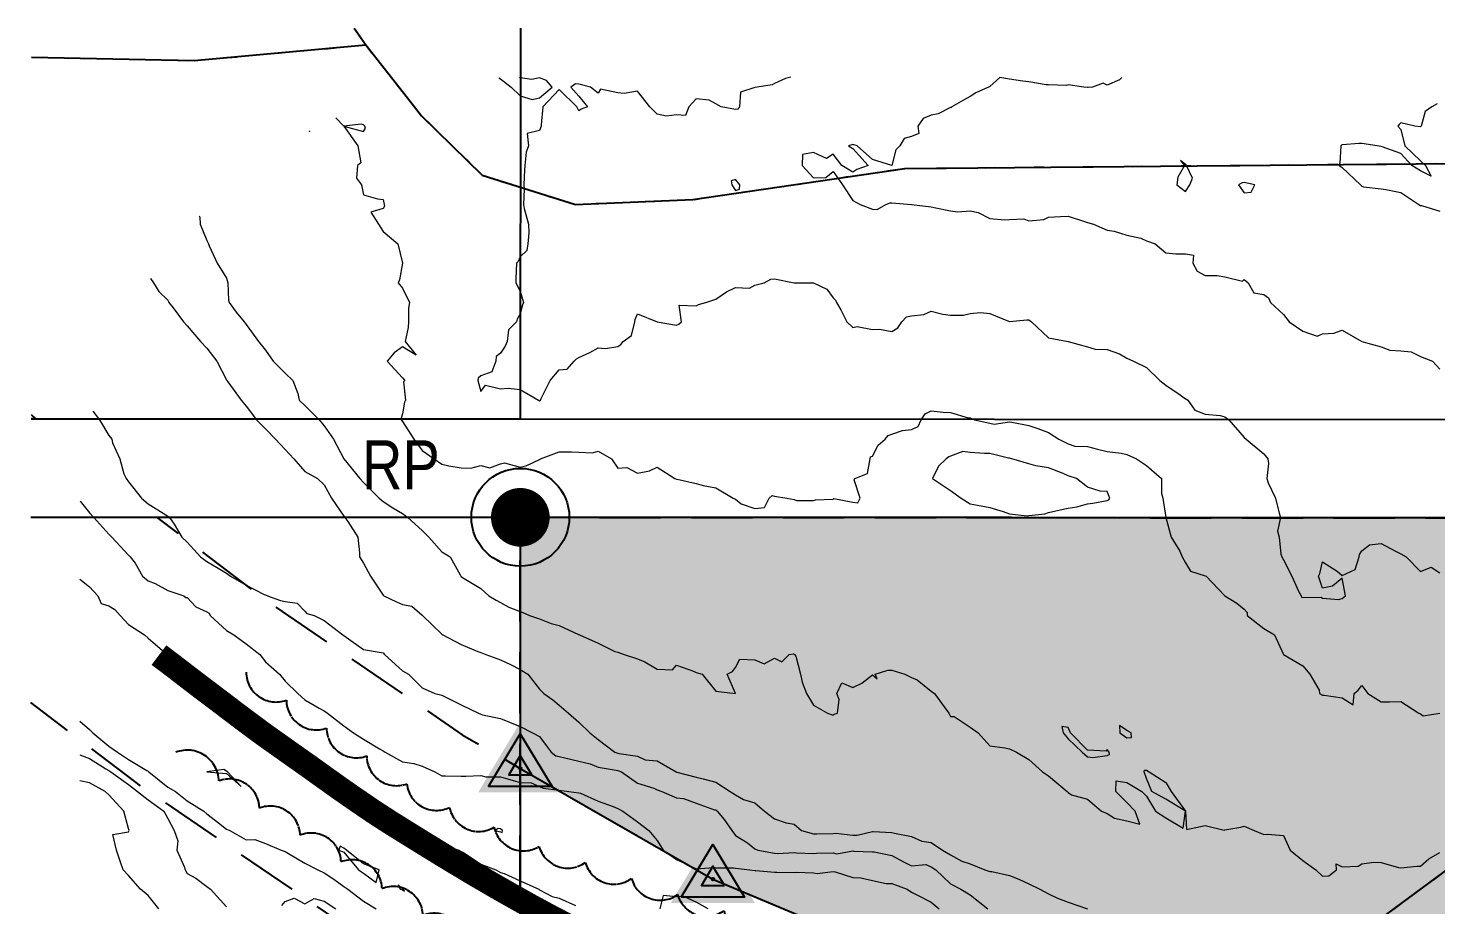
# Model space of a CAD drawing. Extents: x 496916 to 500864, y 5902350 to 5905308.
# Drawn here: x 497473.8 to 497761.5, y 5903293.3 to 5903472.6 of the extents above; entities that cross this region are included whole.
import ezdxf

# ---------------------------------------------------------------- set-up
doc = ezdxf.new("R2010")
doc.units = 0
doc.header["$LTSCALE"] = 5
for name, pattern in [('0', [1, 1, 0]), ('foc-ACCESSROAD', [3.75, 2.5, -1.25]), ('foc-QUARTERLINE', [33, 25, -3, 2, -3]), ('foc-WHEELTRACKS', [2, 0.4, -1.6])]:
    doc.linetypes.add(name, pattern=pattern)
doc.layers.get('Defpoints').update_dxf_attribs({"color": 9})
for name, color, linetype in [('35', 37, 'Continuous'), ('AS-ROADS', 254, 'Continuous'), ('C-WS', 13, 'foc-ACCESSROAD'), ('F-AR', 190, 'foc-ACCESSROAD'), ('L-MON', 1, 'Continuous'), ('L-QSEC', 8, 'foc-QUARTERLINE'), ('L-SEC', 7, 'Continuous'), ('P-PROPOSED', 10, 'Continuous'), ('P-PROPOSED-H', 21, 'Continuous'), ('T-BUSH', 110, '0'), ('T-WATER-P3', 160, 'foc-WHEELTRACKS')]:
    doc.layers.add(name, color=color, linetype=linetype)
doc.layers.add('C-TOPO-MAJR', color=7, linetype='Continuous', lineweight=15, true_color=0xd3aa5f)
doc.layers.add('C-TOPO-MINR', color=7, linetype='Continuous', lineweight=13, true_color=0xe9d5af)
doc.styles.add('80', font='ARIALN.TTF', dxfattribs={"height": 10})
doc.styles.add('foc-LtypeFont', font='ARIALN.TTF', dxfattribs={"height": 7.35})
doc.linetypes.add('foc-TOPO-flowdirection-NOLINE', pattern='A,0,[">",foc-LtypeFont,S=0.3,R=0,X=0,Y=-0.945],-20,[">",foc-LtypeFont,S=0.3,R=0,X=0,Y=-0.945],0', length=20)

# ---------------------------------------------------------------- blocks, each defined once
blk = doc.blocks.new('fdia')
at = {"color": 255, "const_width": 1}
blk.add_lwpolyline([(-0.5, 0, 1), (0.5, 0, 1)], format="xyb", close=True, dxfattribs=at)
blk = doc.blocks.new('Fdiaa')
blk.add_blockref('fdia', (0, 0))
blk = doc.blocks.new('fdib')
at = {"color": 1, "const_width": 1.6}
blk.add_lwpolyline([(-0.4, 0, 1), (0.4, 0, 1)], format="xyb", close=True, dxfattribs=at)
at = {"color": 1}
blk.add_circle((0, 0), 0.8, dxfattribs=at)
blk = doc.blocks.new('Fdibb')
blk.add_blockref('fdib', (0, 0))
blk = doc.blocks.new('fdicc')
for name in ['Fdibb', 'Fdiaa']:
    blk.add_blockref(name, (0, 0))
blk = doc.blocks.new('FDI')
blk.add_blockref('fdicc', (0, 0))
blk = doc.blocks.new('TRIA')
blk.add_hatch(color=255).paths.add_polyline_path([(-0.041, 1.521), (-1.475, -0.867), (1.392, -0.867)])
blk = doc.blocks.new('Hybrid_EC')
at = {"color": 251}
for points in [[(-1.296, -0.74), (0, 1.42), (1.296, -0.74)], [(0.471, -0.26), (0, 0.526), (-0.471, -0.26)]]:
    blk.add_lwpolyline(points, close=True, dxfattribs=at)
at = {"layer": 'Defpoints'}
blk.add_circle((0, 0), 0.05, dxfattribs=at)
at = {"xscale": 1.2, "yscale": 1.2, "zscale": 1.2}
blk.add_blockref('TRIA', (0.05, 0.061), dxfattribs=at)
blk = doc.blocks.new('RP')
at = {"layer": '35', "color": 3}
blk.add_circle((0, 0), 10, dxfattribs=at)
at = {"layer": '35', "color": 3, "style": '80'}
blk.add_attdef('RP_001', (-32.36, 5.75), '', height=10, dxfattribs=at)

msp = doc.modelspace()

# ---------------------------------------------------------------- hatches: boundary and pattern name
at = {"layer": 'P-PROPOSED-H'}
h = msp.add_hatch(color=256, dxfattribs=at)
h.dxf.hatch_style = 1
h.paths.add_polyline_path([(497899.415, 5903067.756), (497975.958, 5903067.709), (497976.072, 5903372.334), (497574.358, 5903372.577), (497574.357, 5903321.243), (497613.711, 5903298.593), (497795.42, 5903222.35), (497831.216, 5903197.222), (497861.539, 5903163.307), (497885.058, 5903127.005), (497897.297, 5903090.779)])
h.paths.add_polyline_path([(497574.356, 5903268.522), (497574.352, 5903067.952), (497853.526, 5903067.784), (497852.287, 5903081.243), (497843.599, 5903106.961), (497825.115, 5903135.49), (497800.657, 5903162.844), (497773.198, 5903182.12), (497593.395, 5903257.564)])

# ---------------------------------------------------------------- linework, layer by layer
at = {"layer": 'AS-ROADS', "const_width": 4.997, "flags": 128}
msp.add_lwpolyline([(497583.763, 5903289.211), (497580.114, 5903291.103), (497576.474, 5903293.08), (497572.848, 5903295.107), (497569.208, 5903297.179), (497565.575, 5903299.292), (497561.935, 5903301.461), (497558.34, 5903303.644), (497554.801, 5903305.818), (497551.277, 5903308.001), (497547.787, 5903310.177), (497544.332, 5903312.417), (497540.972, 5903314.708), (497537.671, 5903317.001), (497534.405, 5903319.327), (497531.186, 5903321.638), (497527.982, 5903323.898), (497524.811, 5903326.147), (497521.672, 5903328.381), (497518.56, 5903330.692), (497515.484, 5903333.007), (497512.426, 5903335.338), (497509.356, 5903337.65), (497506.304, 5903339.986), (497503.299, 5903342.301), (497500.512, 5903344.409)], dxfattribs=at)
at = {"layer": 'C-TOPO-MAJR', "linetype": 'Continuous', "lineweight": 15, "flags": 128}
for points, elevation in [([(497761.733, 5903457.091), (497760.642, 5903456.526), (497759.283, 5903455.541), (497758.446, 5903452.526), (497758.36, 5903452.463), (497758.297, 5903452.448), (497757.144, 5903452.526), (497754.297, 5903453.238), (497753.935, 5903452.888), (497753.712, 5903452.526), (497754.297, 5903451.863), (497755.098, 5903448.526), (497758.297, 5903445.45), (497759.34, 5903444.526), (497760.52, 5903442.304), (497758.297, 5903443.435), (497756.532, 5903444.526), (497754.297, 5903446.938), (497750.498, 5903448.325), (497750.297, 5903448.41), (497749.492, 5903448.526), (497746.297, 5903449.026), (497745.781, 5903449.042), (497742.297, 5903448.736), (497742.171, 5903448.652), (497742.019, 5903448.526), (497741.855, 5903444.969), (497741.712, 5903444.526), (497742.297, 5903444.136), (497746.053, 5903440.526), (497746.297, 5903440.266), (497746.671, 5903440.153), (497750.297, 5903439.75), (497751.198, 5903439.625), (497754.297, 5903438.99), (497757.992, 5903436.526), (497758.297, 5903436.354), (497758.495, 5903436.328), (497762.297, 5903435.195)], 1125), ([(497498.749, 5903421.397), (497499.383, 5903420.526), (497500.492, 5903418.721), (497502.297, 5903417.01), (497502.46, 5903416.69), (497502.529, 5903416.526), (497503.42, 5903415.403), (497505.54, 5903412.526), (497506.297, 5903411.719), (497509.028, 5903408.526), (497510.297, 5903407.166), (497512.362, 5903404.526), (497514.297, 5903400.656), (497514.371, 5903400.526), (497514.575, 5903400.249), (497517.288, 5903396.526), (497518.297, 5903395.314), (497520.417, 5903392.526), (497522.297, 5903390.693), (497524.297, 5903388.526), (497526.297, 5903386.447), (497528.089, 5903384.526), (497530.297, 5903381.976), (497532.924, 5903380.526), (497534.297, 5903379.234), (497535.746, 5903376.526), (497538.297, 5903372.803), (497538.528, 5903372.526), (497539.099, 5903371.725), (497541.127, 5903368.526), (497541.476, 5903365.348), (497541.464, 5903364.526), (497542.297, 5903363.223), (497543.756, 5903360.526), (497546.297, 5903356.67), (497546.446, 5903356.526), (497549.059, 5903355.289), (497550.297, 5903354.779), (497552.198, 5903354.428), (497554.297, 5903352.58), (497554.323, 5903352.553), (497554.362, 5903352.526), (497558.297, 5903348.715), (497558.513, 5903348.526), (497562.297, 5903346.582), (497565.661, 5903345.162), (497566.297, 5903344.908), (497567.323, 5903344.526), (497570.297, 5903343.422), (497572.368, 5903342.456), (497574.297, 5903341.434), (497575.91, 5903340.526), (497578.297, 5903337.451), (497578.759, 5903336.989), (497579.171, 5903336.526), (497581.013, 5903335.243), (497582.297, 5903334.17), (497584.202, 5903332.526), (497586.297, 5903330.668), (497588.533, 5903328.526), (497590.297, 5903327.131), (497593.692, 5903324.526), (497594.297, 5903324.384), (497594.53, 5903324.293), (497598.297, 5903323.747), (497599.841, 5903322.982), (497602.297, 5903322.802), (497606.173, 5903320.526), (497606.297, 5903320.486), (497606.369, 5903320.454), (497610.297, 5903319.465), (497611.689, 5903319.134), (497614.297, 5903318.423), (497617.247, 5903316.526), (497618.297, 5903315.829), (497619.974, 5903314.849), (497622.297, 5903314.201), (497624.27, 5903312.526), (497626.297, 5903310.919), (497628.683, 5903310.141), (497630.297, 5903309.861), (497631.837, 5903308.526), (497634.297, 5903307.879), (497634.932, 5903307.892), (497638.297, 5903307.946), (497638.811, 5903308.012), (497642.297, 5903307.615), (497643.223, 5903307.601), (497646.297, 5903308.351), (497646.494, 5903308.329), (497650.297, 5903308.105), (497650.852, 5903307.971), (497654.297, 5903307.307), (497656.438, 5903306.385), (497658.297, 5903306.1), (497660.611, 5903304.526), (497662.297, 5903303.587), (497664.559, 5903302.264), (497666.297, 5903301.706), (497669.298, 5903300.526), (497670.297, 5903300.186), (497670.682, 5903300.141), (497674.297, 5903299.349), (497676.207, 5903298.616), (497678.297, 5903297.66), (497680.509, 5903296.526), (497682.297, 5903295.577), (497684.128, 5903294.696), (497686.297, 5903293.922), (497690.297, 5903292.526)], 1130), ([(497484.352, 5903323.993), (497486.297, 5903323.24), (497489.66, 5903321.163), (497490.297, 5903320.791), (497490.683, 5903320.526), (497494.297, 5903317.971), (497496.091, 5903316.526), (497498.297, 5903314.794), (497501.492, 5903312.526), (497502.297, 5903310.969), (497503.65, 5903308.526), (497504.386, 5903306.437), (497504.147, 5903304.526), (497505.662, 5903301.162), (497505.867, 5903300.526), (497506.297, 5903299.771), (497508.045, 5903298.778), (497510.297, 5903297.107), (497511.063, 5903296.526), (497514.297, 5903292.91)], 1135), ([(497525.619, 5903293.204), (497526.297, 5903294.046), (497528.14, 5903294.683), (497530.297, 5903293.565), (497532.217, 5903294.607), (497534.297, 5903294.103), (497536.661, 5903292.526)], 1135)]:
    msp.add_lwpolyline(points, dxfattribs=dict(at, elevation=elevation))
at = {"layer": 'C-TOPO-MAJR', "linetype": 'Continuous', "lineweight": 15, "elevation": 1125, "flags": 128}
for points in [[(497710.409, 5903444.638), (497710.297, 5903444.7), (497709.299, 5903445.524), (497710.062, 5903444.526), (497708.728, 5903442.095), (497708.551, 5903440.526), (497710.297, 5903439.194), (497711.163, 5903440.526), (497711.721, 5903441.951), (497710.5, 5903444.526), (497710.409, 5903444.638)], [(497723.73, 5903439.093), (497724.447, 5903440.526), (497722.297, 5903441.035), (497721.853, 5903440.97), (497721.107, 5903440.526), (497722.297, 5903438.929), (497723.73, 5903439.093)]]:
    msp.add_lwpolyline(points, close=True, dxfattribs=at)
at = {"layer": 'C-TOPO-MINR', "linetype": 'Continuous', "lineweight": 13, "flags": 128}
for points, elevation in [([(497629.655, 5903462.544), (497628.52, 5903462.304), (497626.297, 5903461.27), (497625.789, 5903461.034), (497622.744, 5903460.526), (497622.369, 5903460.455), (497622.297, 5903460.463), (497619.345, 5903459.479), (497619.118, 5903456.526), (497618.801, 5903456.022), (497618.297, 5903455.933), (497615.384, 5903456.526), (497614.297, 5903457.096), (497612.968, 5903457.855), (497610.297, 5903458.124), (497609.517, 5903457.306), (497608.774, 5903456.526), (497608.091, 5903454.733), (497606.297, 5903454.848), (497604.241, 5903454.582), (497602.297, 5903454.98), (497600.85, 5903456.526), (497598.297, 5903459.682), (497595.57, 5903459.253), (497594.297, 5903459.359), (497590.721, 5903460.103), (497590.297, 5903459.287), (497588.687, 5903460.526), (497586.297, 5903461.125), (497585.632, 5903461.191), (497584.7, 5903460.526), (497586.297, 5903458.686), (497588.053, 5903456.526), (497586.765, 5903456.059), (497586.297, 5903455.724), (497585.918, 5903456.526), (497582.297, 5903460.053), (497578.947, 5903456.526), (497578.626, 5903452.856), (497578.598, 5903452.526), (497578.297, 5903451.636), (497575.753, 5903451.07), (497576.028, 5903448.526), (497575.578, 5903447.245), (497575.276, 5903444.526), (497575.215, 5903443.609), (497575.08, 5903440.526), (497575.154, 5903439.669), (497574.999, 5903436.526), (497575.123, 5903435.701), (497576.001, 5903432.526), (497576.076, 5903430.748), (497575.916, 5903428.526), (497575.657, 5903427.166), (497574.297, 5903425.806), (497573.942, 5903424.882), (497573.586, 5903424.526), (497573.448, 5903421.376), (497573.448, 5903420.526), (497574.297, 5903418.789), (497575, 5903416.526), (497574.802, 5903416.022), (497574.297, 5903414.16), (497573.708, 5903413.115), (497573.593, 5903412.526), (497571.945, 5903410.879), (497571.689, 5903408.526), (497571.26, 5903407.564), (497570.297, 5903406.155), (497569.391, 5903405.433), (497569.331, 5903404.526), (497568.523, 5903402.301), (497566.297, 5903401.493), (497565.774, 5903401.05), (497565.682, 5903400.526), (497566.297, 5903398.271), (497567.213, 5903399.611), (497570.297, 5903398.821), (497571.846, 5903398.977), (497574.297, 5903398.743), (497578.04, 5903396.526), (497578.297, 5903396.408), (497578.495, 5903396.526), (497578.644, 5903396.873), (497580.457, 5903400.526), (497582.297, 5903402.737), (497583.955, 5903402.868), (497585.341, 5903404.526), (497585.846, 5903404.978), (497586.297, 5903405.28), (497588.559, 5903406.264), (497590.297, 5903407.245), (497591.746, 5903407.078), (497594.297, 5903407.51), (497594.921, 5903407.902), (497595.407, 5903408.526), (497597.068, 5903409.755), (497597.782, 5903412.526), (497597.811, 5903413.013), (497598.297, 5903414.152), (497602.297, 5903412.526), (497606.297, 5903411.84), (497606.764, 5903412.059), (497607.319, 5903412.526), (497606.835, 5903415.989), (497610.297, 5903415.81), (497610.741, 5903416.083), (497612.293, 5903416.526), (497614.297, 5903417.195), (497616.457, 5903418.686), (497618.297, 5903419.569), (497621.222, 5903419.451), (497622.297, 5903420.076), (497624.159, 5903420.526), (497625.567, 5903421.256), (497626.297, 5903421.309), (497630.297, 5903420.526), (497634.297, 5903420.526), (497636.992, 5903419.221), (497638.297, 5903417.48), (497638.742, 5903416.972), (497638.987, 5903416.526), (497639.837, 5903414.987), (497641.067, 5903412.526), (497642.297, 5903411.385), (497643.211, 5903411.613), (497646.297, 5903410.981), (497647.774, 5903411.049), (497650.297, 5903410.6), (497651.496, 5903411.327), (497652.296, 5903412.526), (497653.278, 5903413.546), (497654.297, 5903413.798), (497656.791, 5903414.032), (497658.297, 5903414.749), (497660.731, 5903414.093), (497662.297, 5903413.939), (497664.937, 5903413.887), (497666.297, 5903414.271), (497668.39, 5903414.433), (497670.297, 5903414.267), (497674.148, 5903412.676), (497674.297, 5903412.638), (497677.884, 5903412.94), (497678.297, 5903412.94), (497678.817, 5903412.526), (497682.297, 5903409.255), (497686.297, 5903408.526), (497690.297, 5903407.404), (497691.859, 5903406.965), (497694.297, 5903406.862), (497696.793, 5903406.03), (497698.297, 5903405.143), (497699.632, 5903404.526), (497702.297, 5903403.194), (497705.041, 5903400.526), (497706.297, 5903399.63), (497709.224, 5903397.6), (497710.297, 5903396.809), (497710.501, 5903396.73), (497710.8, 5903396.526), (497712.223, 5903394.453), (497714.297, 5903393.656), (497717.405, 5903393.418), (497718.297, 5903393.09), (497719.12, 5903392.526), (497722.297, 5903388.882), (497722.713, 5903388.526), (497726.297, 5903385.555), (497727.097, 5903384.526), (497727.27, 5903383.553), (497726.904, 5903380.526), (497727.207, 5903379.617), (497728.679, 5903376.526), (497729.424, 5903373.4), (497729.702, 5903372.526), (497729.104, 5903369.719), (497729.425, 5903368.526), (497729.784, 5903365.039), (497729.945, 5903364.526), (497730.297, 5903363.908), (497731.987, 5903360.526), (497733.36, 5903357.463), (497733.903, 5903356.526), (497733.993, 5903356.222), (497734.297, 5903356.178), (497738.035, 5903356.265), (497738.297, 5903356.021), (497741.566, 5903355.796), (497742.297, 5903355.95), (497743.013, 5903356.526), (497742.297, 5903360.103), (497740.297, 5903358.526), (497738.297, 5903358.097), (497737.487, 5903360.526), (497737.735, 5903361.089), (497738.297, 5903363.485), (497741.289, 5903361.534), (497742.297, 5903360.684), (497744.944, 5903361.879), (497745.796, 5903364.526), (497745.865, 5903364.958), (497746.297, 5903365.695), (497747.878, 5903366.945), (497750.297, 5903367.193), (497753.185, 5903365.638), (497754.297, 5903365.083), (497755.409, 5903364.526), (497758.297, 5903361.473), (497760.462, 5903362.361), (497762.297, 5903361.226)], 1127), ([(497569.998, 5903462.471), (497570.297, 5903462.215), (497572.503, 5903460.526), (497574.297, 5903458.768), (497576.81, 5903458.013), (497578.297, 5903458.32), (497580.856, 5903460.526), (497579.688, 5903461.917), (497578.297, 5903462.408), (497576.698, 5903462.125), (497574.297, 5903462.438), (497574.192, 5903462.577)], 1127), ([(497697.276, 5903462.503), (497696.787, 5903462.037), (497694.297, 5903460.946), (497693.443, 5903461.381), (497691.305, 5903460.526), (497690.382, 5903460.442), (497690.297, 5903460.451), (497689.492, 5903460.526), (497686.297, 5903461.004), (497685.953, 5903460.87), (497682.297, 5903460.984), (497681.829, 5903460.994), (497678.297, 5903461.613), (497677.033, 5903461.79), (497674.297, 5903462.133), (497672.341, 5903462.483), (497670.297, 5903460.686), (497670.235, 5903460.589), (497670.017, 5903460.526), (497667.44, 5903459.384), (497666.297, 5903458.599), (497664.933, 5903457.891), (497662.566, 5903456.526), (497662.436, 5903456.388), (497662.297, 5903456.388), (497659.753, 5903455.07), (497658.297, 5903454.795), (497656.682, 5903454.142), (497655.588, 5903452.526), (497655.779, 5903451.044), (497654.297, 5903450.417), (497652.801, 5903450.023), (497651.902, 5903448.526), (497651.099, 5903447.725), (497650.297, 5903444.526), (497646.297, 5903445.757), (497643.163, 5903448.526), (497642.297, 5903448.782), (497642.081, 5903448.743), (497641.391, 5903448.526), (497642.297, 5903447.958), (497645.455, 5903444.526), (497643.148, 5903443.675), (497642.297, 5903443.163), (497640.032, 5903444.526), (497638.297, 5903446.826), (497636.904, 5903445.92), (497634.297, 5903447.193), (497632.049, 5903446.775), (497631.941, 5903444.526), (497634.297, 5903441.979), (497636.79, 5903442.034), (497638.297, 5903443.301), (497640.188, 5903440.526), (497642.297, 5903437.349), (497643.837, 5903436.526), (497646.297, 5903435.586), (497647.276, 5903435.547), (497649.038, 5903436.526), (497649.936, 5903436.888), (497650.297, 5903436.888), (497654.297, 5903436.526), (497658.297, 5903436.07), (497658.924, 5903435.899), (497662.297, 5903435.214), (497663.797, 5903435.027), (497666.297, 5903435.219), (497667.915, 5903434.908), (497670.297, 5903433.677), (497673.396, 5903433.427), (497674.297, 5903433.438), (497677.236, 5903433.587), (497678.297, 5903433.231), (497681.371, 5903433.452), (497682.297, 5903433.92), (497684.738, 5903434.085), (497686.297, 5903434.136), (497689.844, 5903432.979), (497690.297, 5903432.877), (497691.466, 5903432.526), (497694.297, 5903431.312), (497695.713, 5903431.11), (497698.297, 5903430.274), (497701.152, 5903429.671), (497702.297, 5903429.099), (497704.077, 5903428.526), (497706.297, 5903426.622), (497708.347, 5903426.476), (497710.297, 5903426.427), (497711.951, 5903426.18), (497711.759, 5903424.526), (497712.648, 5903422.877), (497714.297, 5903421.989), (497716.786, 5903422.037), (497718.297, 5903421.758), (497721.968, 5903420.855), (497722.297, 5903421.227), (497723.102, 5903420.526), (497724.234, 5903418.464), (497726.297, 5903418.158), (497727.235, 5903417.464), (497727.633, 5903416.526), (497730.297, 5903414.013), (497731.479, 5903412.526), (497734.297, 5903410.62), (497737.178, 5903409.645), (497738.297, 5903410.078), (497740.598, 5903410.225), (497742.297, 5903410.862), (497746.297, 5903408.526), (497750.297, 5903407.408), (497752.045, 5903406.778), (497754.297, 5903406.645), (497756.429, 5903406.394), (497758.297, 5903405.476), (497760.735, 5903404.526), (497762.297, 5903402.893)], 1126), ([(497536.635, 5903454.29), (497538.297, 5903452.526), (497541.14, 5903448.526), (497541.781, 5903445.042), (497541.067, 5903444.526), (497540.873, 5903441.95), (497541.899, 5903440.526), (497542.297, 5903438.533), (497545.144, 5903437.679), (497546.297, 5903437.534), (497546.527, 5903436.526), (497546.633, 5903436.191), (497546.297, 5903435.722), (497543.837, 5903434.987), (497545.356, 5903432.526), (497546.297, 5903431.003), (497549.356, 5903428.526), (497550.297, 5903424.526), (497549.662, 5903421.162), (497549.395, 5903420.526), (497550.297, 5903419.408), (497551.709, 5903416.526), (497551.497, 5903415.326), (497551.497, 5903412.526), (497551.459, 5903411.365), (497550.847, 5903408.526), (497553.102, 5903405.722), (497550.297, 5903407.403), (497548.585, 5903406.239), (497547.168, 5903404.526), (497550.297, 5903401.102), (497550.78, 5903400.526), (497550.513, 5903400.311), (497550.878, 5903396.526), (497550.676, 5903396.147), (497550.297, 5903393.757), (497549.989, 5903392.834), (497549.995, 5903392.526), (497550.297, 5903392.2), (497552.576, 5903388.526), (497554.297, 5903386.26), (497556.774, 5903384.526), (497558.297, 5903383.442), (497559.75, 5903383.073), (497562.297, 5903382.681), (497564.216, 5903382.607), (497566.297, 5903383.193), (497568.153, 5903382.67), (497570.297, 5903383.531), (497571.126, 5903383.697), (497574.297, 5903382.832), (497575.661, 5903383.162), (497578.297, 5903384.387), (497578.46, 5903384.526), (497582.297, 5903385.988), (497584.836, 5903385.988), (497586.297, 5903385.901), (497589.09, 5903385.734), (497590.297, 5903386.111), (497593.014, 5903384.526), (497594.297, 5903382.636), (497596.092, 5903382.731), (497598.297, 5903381.576), (497600.727, 5903382.097), (497602.297, 5903382.814), (497605.936, 5903380.526), (497606.297, 5903380.354), (497606.415, 5903380.408), (497610.297, 5903379.516), (497611.738, 5903379.085), (497614.297, 5903378.607), (497617.844, 5903376.526), (497618.297, 5903376.275), (497619.467, 5903375.356), (497622.297, 5903374.376), (497624.225, 5903374.598), (497625.242, 5903376.526), (497625.796, 5903377.027), (497626.297, 5903376.904), (497628.801, 5903376.526), (497630.297, 5903376.212), (497630.776, 5903376.048), (497634.297, 5903376.048), (497634.649, 5903376.175), (497638.297, 5903376.286), (497638.431, 5903376.392), (497642.297, 5903375.694), (497643.296, 5903375.528), (497643.834, 5903376.526), (497642.602, 5903380.221), (497642.738, 5903380.526), (497645.295, 5903381.528), (497645.851, 5903384.526), (497645.903, 5903384.921), (497646.297, 5903385.113), (497647.493, 5903387.331), (497648.937, 5903388.526), (497649.505, 5903389.318), (497650.297, 5903389.556), (497652.486, 5903390.338), (497654.297, 5903390.504), (497655.661, 5903391.163), (497656.296, 5903392.526), (497657.099, 5903393.724), (497658.297, 5903394.323), (497660.75, 5903394.073), (497662.297, 5903393.99), (497665.872, 5903392.952), (497666.297, 5903392.928), (497667.174, 5903392.526), (497670.297, 5903391.807), (497671.198, 5903391.626), (497674.297, 5903392.111), (497674.796, 5903392.027), (497678.297, 5903391.355), (497680.081, 5903390.742), (497682.297, 5903389.953), (497684.415, 5903388.526), (497686.297, 5903387.632), (497687.703, 5903387.121), (497690.297, 5903387.065), (497692.296, 5903386.527), (497694.297, 5903386.022), (497697.111, 5903385.713), (497698.297, 5903385.433), (497700.298, 5903384.526), (497702.297, 5903383.156), (497705.365, 5903380.526), (497705.365, 5903377.458), (497705.639, 5903376.526), (497706.297, 5903372.526), (497707.35, 5903368.526), (497709.157, 5903365.666), (497709.632, 5903364.526), (497710.297, 5903363.266), (497711.317, 5903361.546), (497714.297, 5903360.63), (497714.48, 5903360.526), (497718.297, 5903356.526), (497720.778, 5903355.008), (497722.297, 5903353.813), (497722.897, 5903353.127), (497722.907, 5903352.526), (497726.297, 5903349.861), (497728.472, 5903348.526), (497730.297, 5903344.526), (497734.297, 5903342.18), (497735.706, 5903340.526), (497737.602, 5903337.221), (497737.705, 5903336.526), (497738.297, 5903336.219), (497738.599, 5903336.225), (497742.297, 5903335.688), (497744.557, 5903334.267), (497744.77, 5903336.526), (497745.599, 5903337.224), (497746.297, 5903338.215), (497747.58, 5903336.526), (497750.297, 5903334.827), (497751.996, 5903334.827), (497754.297, 5903334.886), (497757.979, 5903332.526), (497758.297, 5903332.385), (497758.826, 5903331.997), (497762.297, 5903332.526)], 1128), ([(497531.155, 5903451.53), (497531.333, 5903451.491), (497531.341, 5903451.631)], 1128), ([(497508.752, 5903434.188), (497508.88, 5903433.944), (497508.924, 5903432.526), (497510.297, 5903429.146), (497510.607, 5903428.526), (497510.744, 5903428.079), (497512.415, 5903424.526), (497514.297, 5903421.48), (497514.615, 5903420.526), (497514.729, 5903416.958), (497514.87, 5903416.526), (497516.301, 5903414.522), (497517.934, 5903412.526), (497518.297, 5903411.989), (497520.869, 5903408.526), (497522.297, 5903406.741), (497523.847, 5903404.526), (497526.297, 5903402.046), (497527.855, 5903400.526), (497528.906, 5903397.917), (497529.155, 5903396.526), (497530.297, 5903395.442), (497533.263, 5903392.526), (497534.297, 5903391.304), (497536.161, 5903388.526), (497538.297, 5903384.526), (497541.566, 5903380.526), (497542.297, 5903379.666), (497545.477, 5903376.526), (497546.297, 5903375.8), (497548.295, 5903374.528), (497550.297, 5903373.338), (497551.402, 5903372.526), (497554.297, 5903369.902), (497555.672, 5903368.526), (497558.297, 5903365.527), (497560.049, 5903364.526), (497562.036, 5903360.787), (497562.208, 5903360.526), (497562.297, 5903360.455), (497562.558, 5903360.266), (497566.297, 5903358.001), (497567.898, 5903356.526), (497569.44, 5903355.67), (497570.297, 5903355.194), (497571.978, 5903354.207), (497574.297, 5903353.305), (497574.863, 5903353.092), (497576.23, 5903352.526), (497578.297, 5903351.804), (497580.663, 5903350.892), (497582.297, 5903350.461), (497586.213, 5903348.61), (497586.297, 5903348.6), (497586.446, 5903348.526), (497590.297, 5903346.849), (497593.651, 5903345.172), (497594.297, 5903344.981), (497595.549, 5903344.526), (497598.297, 5903343.63), (497599.813, 5903343.011), (497602.297, 5903341.527), (497605.426, 5903341.397), (497606.297, 5903342.347), (497609.721, 5903341.102), (497610.297, 5903340.814), (497611.504, 5903340.526), (497614.297, 5903337.03), (497618.297, 5903336.526), (497616.628, 5903340.526), (497617.74, 5903341.083), (497618.297, 5903341.863), (497619.225, 5903343.598), (497622.297, 5903343.461), (497624.216, 5903342.607), (497626.297, 5903343.778), (497627.793, 5903343.03), (497629.289, 5903344.526), (497630.191, 5903344.633), (497630.297, 5903344.612), (497630.412, 5903344.526), (497630.664, 5903344.16), (497631.633, 5903340.526), (497631.966, 5903338.857), (497632.827, 5903336.526), (497634.297, 5903334.196), (497637.162, 5903332.526), (497638.297, 5903332.13), (497638.467, 5903332.356), (497639.178, 5903332.526), (497639.492, 5903335.331), (497639.021, 5903336.526), (497640.09, 5903338.733), (497642.297, 5903337.814), (497644.18, 5903338.644), (497646.297, 5903340.348), (497647.292, 5903339.532), (497646.84, 5903340.526), (497649.478, 5903341.345), (497650.297, 5903341.328), (497652.924, 5903340.526), (497654.297, 5903339.84), (497655.467, 5903339.356), (497658.297, 5903337.055), (497658.979, 5903336.526), (497660.968, 5903333.855), (497661.901, 5903332.526), (497662.297, 5903331.88), (497663.001, 5903331.823), (497666.297, 5903329.658), (497667.921, 5903328.526), (497670.297, 5903325.839), (497673.39, 5903325.434), (497674.297, 5903325.266), (497675.753, 5903324.526), (497678.297, 5903323.027), (497681.098, 5903320.526), (497682.297, 5903319.748), (497686.113, 5903316.526), (497686.297, 5903316.296), (497687.001, 5903315.823), (497690.297, 5903314.965), (497693.1, 5903312.526), (497694.297, 5903311.995), (497695.793, 5903311.03), (497698.297, 5903310.53), (497700.961, 5903309.863), (497700.034, 5903312.526), (497698.297, 5903314.264), (497696.034, 5903316.526), (497696.129, 5903318.694), (497698.297, 5903318.385), (497701.356, 5903316.526), (497702.297, 5903315.586), (497704.155, 5903312.526), (497706.297, 5903311.165), (497709.823, 5903309), (497710.297, 5903312.526), (497706.297, 5903314.925), (497703.439, 5903316.526), (497702.297, 5903319.186), (497701.823, 5903320.526), (497701.913, 5903320.91), (497702.297, 5903320.877), (497702.872, 5903320.526), (497706.297, 5903318.346), (497707.351, 5903316.526), (497710.297, 5903312.526), (497710.493, 5903308.723), (497714.297, 5903309.583), (497718.196, 5903308.627), (497718.297, 5903308.665), (497721.59, 5903309.234), (497722.297, 5903309.417), (497724.302, 5903308.526), (497726.297, 5903307.729), (497727.045, 5903307.778), (497730.297, 5903307.5), (497731.703, 5903304.526), (497734.297, 5903302.417), (497736.944, 5903300.526), (497738.297, 5903299.234), (497739.553, 5903299.271), (497741.134, 5903300.526), (497741.096, 5903301.727), (497742.297, 5903301.089), (497745.579, 5903301.244), (497746.297, 5903301.699), (497748.764, 5903302.059), (497750.297, 5903302.027), (497753.823, 5903301), (497754.297, 5903300.893), (497757.562, 5903301.262), (497758.297, 5903301.277), (497760.049, 5903302.774), (497762.297, 5903304.036)], 1129), ([(497487.018, 5903394.295), (497488.358, 5903392.526), (497490.297, 5903389.331), (497490.872, 5903388.526), (497490.997, 5903387.826), (497492.489, 5903384.526), (497493.365, 5903381.458), (497493.815, 5903380.526), (497494.297, 5903379.845), (497496.964, 5903376.526), (497498.297, 5903375.354), (497501.387, 5903373.436), (497502.297, 5903372.844), (497502.631, 5903372.526), (497503.633, 5903371.19), (497505.187, 5903368.526), (497506.297, 5903367.528), (497509.026, 5903364.526), (497510.297, 5903363.545), (497512.628, 5903362.196), (497514.297, 5903361.152), (497515.114, 5903360.526), (497518.297, 5903358.692), (497522.009, 5903356.814), (497522.297, 5903356.746), (497522.713, 5903356.526), (497525.316, 5903355.545), (497526.297, 5903355.331), (497528.787, 5903355.017), (497530.297, 5903353.378), (497530.701, 5903352.931), (497532.204, 5903352.526), (497534.297, 5903351.48), (497538.056, 5903348.526), (497538.297, 5903348.401), (497538.764, 5903348.06), (497542.297, 5903345.545), (497545.888, 5903344.935), (497546.297, 5903344.878), (497546.596, 5903344.526), (497550.297, 5903341.176), (497551.53, 5903340.526), (497554.297, 5903337.686), (497556.889, 5903336.526), (497558.297, 5903336.242), (497558.895, 5903335.928), (497562.297, 5903334.249), (497565.787, 5903332.526), (497566.297, 5903332.359), (497566.598, 5903332.225), (497570.297, 5903331.467), (497572.129, 5903330.694), (497574.297, 5903329.795), (497576.834, 5903328.526), (497578.297, 5903327.738), (497579.668, 5903325.898), (497580.666, 5903324.526), (497581.588, 5903323.818), (497582.297, 5903323.695), (497583.447, 5903323.376), (497586.297, 5903322.693), (497588.643, 5903322.18), (497590.297, 5903321.495), (497593.923, 5903320.901), (497594.297, 5903320.812), (497595.031, 5903320.526), (497598.297, 5903318.245), (497601.655, 5903317.168), (497602.297, 5903316.858), (497603.255, 5903316.526), (497606.297, 5903315.241), (497607.737, 5903315.087), (497610.297, 5903314.14), (497614.033, 5903312.79), (497614.297, 5903312.741), (497614.589, 5903312.526), (497616.037, 5903310.786), (497617.565, 5903308.526), (497618.297, 5903307.487), (497620.77, 5903306.053), (497622.297, 5903304.783), (497622.926, 5903304.526), (497626.297, 5903303.887), (497626.953, 5903303.87), (497630.297, 5903304.017), (497630.819, 5903304.004), (497634.297, 5903303.855), (497634.916, 5903303.908), (497638.297, 5903303.97), (497639.031, 5903303.792), (497642.297, 5903304.39), (497642.509, 5903304.315), (497646.297, 5903304.154), (497646.676, 5903304.148), (497650.297, 5903303.464), (497652.788, 5903302.035), (497654.297, 5903301.306), (497657.22, 5903301.603), (497658.297, 5903301.146), (497659.263, 5903300.526), (497662.297, 5903297.632), (497664.347, 5903296.526), (497666.297, 5903295.384), (497669.869, 5903292.526)], 1131), ([(497484.419, 5903375.891), (497486.297, 5903373.527), (497487.231, 5903372.526), (497490.297, 5903369.15), (497490.883, 5903368.526), (497494.297, 5903364.86), (497494.624, 5903364.526), (497495.632, 5903363.192), (497497.155, 5903360.526), (497498.297, 5903359.605), (497499.765, 5903359.059), (497502.297, 5903357.634), (497505.561, 5903356.526), (497505.986, 5903356.216), (497506.297, 5903356.201), (497508.063, 5903354.292), (497510.297, 5903353.222), (497510.754, 5903352.984), (497510.986, 5903352.526), (497514.297, 5903349.443), (497515.836, 5903348.526), (497518.297, 5903346.733), (497521.107, 5903344.526), (497522.297, 5903343.056), (497525.118, 5903340.526), (497526.297, 5903339.088), (497528.91, 5903336.526), (497530.297, 5903335.244), (497533.252, 5903333.572), (497534.297, 5903333.017), (497534.947, 5903332.526), (497538.297, 5903329.944), (497540.241, 5903328.526), (497542.297, 5903327.219), (497545.565, 5903325.259), (497546.297, 5903324.814), (497546.77, 5903324.526), (497550.297, 5903322.56), (497552.561, 5903322.263), (497554.297, 5903321.722), (497556.853, 5903320.526), (497558.297, 5903319.739), (497559.097, 5903319.726), (497562.297, 5903319.632), (497563.205, 5903319.618), (497566.297, 5903319.765), (497567.296, 5903319.527), (497570.297, 5903319.527), (497571.75, 5903319.074), (497574.297, 5903318.354), (497576.569, 5903318.255), (497578.297, 5903317.554), (497578.995, 5903317.224), (497582.297, 5903316.777), (497584.302, 5903316.526), (497586.297, 5903316.269), (497586.634, 5903316.189), (497590.297, 5903314.542), (497593.344, 5903313.48), (497594.297, 5903313.053), (497595.273, 5903312.526), (497598.297, 5903310.293), (497600.631, 5903308.526), (497602.297, 5903306.469), (497603.531, 5903304.526), (497606.297, 5903302.58), (497609.905, 5903300.918), (497610.297, 5903300.73), (497613.847, 5903300.976), (497614.297, 5903300.905), (497617.9, 5903300.923), (497618.297, 5903300.87), (497621.262, 5903300.526), (497622.297, 5903300.369), (497622.467, 5903300.356), (497626.297, 5903299.996), (497626.774, 5903300.049), (497630.297, 5903299.931), (497630.826, 5903299.997), (497634.297, 5903299.91), (497635.044, 5903299.779), (497638.297, 5903300.186), (497638.725, 5903300.098), (497642.297, 5903298.954), (497643.958, 5903298.865), (497646.297, 5903298.301), (497649.128, 5903297.695), (497650.297, 5903297.684), (497653.444, 5903296.526), (497654.297, 5903295.929), (497655.419, 5903295.404), (497658.297, 5903293.871), (497659.954, 5903292.526)], 1132), ([(497484.356, 5903359.899), (497486.297, 5903358.382), (497488.041, 5903356.526), (497488.707, 5903354.936), (497490.297, 5903354.448), (497491.487, 5903353.717), (497492.556, 5903352.526), (497494.297, 5903350.684), (497497.532, 5903348.526), (497498.297, 5903347.892), (497502.185, 5903344.526), (497502.297, 5903344.416), (497502.642, 5903344.182), (497506.297, 5903341.205), (497507.098, 5903340.526), (497510.297, 5903337.727), (497512.62, 5903336.526), (497514.297, 5903335.303), (497517.447, 5903333.377), (497518.297, 5903332.736), (497518.535, 5903332.526), (497522.297, 5903329.378), (497523.761, 5903328.526), (497526.297, 5903326.488), (497530.22, 5903324.526), (497530.297, 5903324.465), (497530.46, 5903324.364), (497534.297, 5903321.32), (497535.594, 5903320.526), (497538.297, 5903318.269), (497541.318, 5903316.526), (497542.297, 5903315.86), (497543.667, 5903315.156), (497546.297, 5903313.189), (497547.119, 5903312.526), (497550.297, 5903309.724), (497552.601, 5903308.526), (497554.297, 5903307.372), (497555.874, 5903306.95), (497558.297, 5903305.764), (497561.808, 5903304.526), (497562.297, 5903304.231), (497562.748, 5903304.075), (497566.297, 5903301.653), (497569.33, 5903300.526), (497570.297, 5903299.986), (497571.046, 5903299.777), (497574.297, 5903298.272), (497578.121, 5903296.526), (497578.297, 5903296.423), (497580.837, 5903295.066), (497582.297, 5903294.683), (497585.63, 5903293.193)], 1133), ([(497484.352, 5903330.93), (497486.297, 5903329.212), (497487.002, 5903328.526), (497490.297, 5903325.757), (497492.045, 5903324.526), (497494.297, 5903323.086), (497498.019, 5903320.805), (497498.297, 5903320.643), (497498.433, 5903320.526), (497502.297, 5903317.423), (497503.89, 5903316.526), (497506.297, 5903314.619), (497509.697, 5903312.526), (497510.297, 5903311.975), (497512.693, 5903310.13), (497514.297, 5903308.801), (497515.026, 5903308.526), (497518.297, 5903306.633), (497520.119, 5903306.704), (497522.297, 5903305.902), (497525.483, 5903304.526), (497526.297, 5903304.215), (497526.953, 5903303.87), (497530.297, 5903301.892), (497532.996, 5903300.526), (497534.297, 5903299.917), (497536.259, 5903298.564), (497538.297, 5903297.104), (497539.086, 5903296.526), (497542.297, 5903294.089), (497544.904, 5903292.526)], 1134), ([(497500.508, 5903292.526), (497498.297, 5903295.266), (497496.73, 5903296.526), (497494.297, 5903299.34), (497493.227, 5903300.526), (497492.572, 5903302.252), (497491.813, 5903304.526), (497491.082, 5903307.741), (497494.297, 5903308.252), (497494.386, 5903308.437), (497494.421, 5903308.526), (497494.297, 5903308.943), (497493.343, 5903312.526), (497490.297, 5903315.814), (497489.507, 5903316.526), (497486.297, 5903318.275), (497484.351, 5903318.672)], 1136), ([(497612.713, 5903292.526), (497610.297, 5903293.875), (497607.775, 5903295.048), (497606.297, 5903294.945), (497603.562, 5903295.262), (497602.833, 5903292.526)], 1132)]:
    msp.add_lwpolyline(points, dxfattribs=dict(at, elevation=elevation))
for points, elevation in [([(497542.57, 5903452.526), (497542.297, 5903452.836), (497541.862, 5903452.962), (497538.297, 5903452.526), (497542.297, 5903451.453), (497542.7, 5903452.124), (497542.57, 5903452.526)], 1128), ([(497619.151, 5903439.672), (497619.249, 5903440.526), (497618.297, 5903441.625), (497617.464, 5903441.36), (497617.572, 5903440.526), (497618.297, 5903439.377), (497619.151, 5903439.672)], 1126), ([(497694.655, 5903376.169), (497694.822, 5903376.526), (497694.297, 5903377.834), (497692.873, 5903377.95), (497690.297, 5903378.77), (497688.023, 5903380.526), (497686.297, 5903381.073), (497685.319, 5903381.504), (497682.297, 5903382.676), (497679.707, 5903383.117), (497678.297, 5903383.509), (497674.788, 5903384.526), (497674.297, 5903384.668), (497674.128, 5903384.696), (497670.297, 5903385.633), (497669.23, 5903385.593), (497666.297, 5903385.803), (497664.765, 5903386.058), (497662.297, 5903385.098), (497661.903, 5903384.92), (497661.374, 5903384.526), (497659.787, 5903383.036), (497658.556, 5903380.526), (497662.297, 5903378.063), (497664.414, 5903376.526), (497666.297, 5903375.329), (497667.78, 5903375.043), (497670.297, 5903374.592), (497673.057, 5903373.766), (497674.297, 5903373.288), (497677.953, 5903372.87), (497678.297, 5903372.956), (497681.541, 5903373.282), (497682.297, 5903373.542), (497684.692, 5903374.131), (497686.297, 5903374.417), (497688.087, 5903374.736), (497690.297, 5903375.303), (497691.34, 5903375.484), (497694.297, 5903375.997), (497694.655, 5903376.169)], 1129), ([(497694.681, 5903324.526), (497694.297, 5903325.124), (497694.067, 5903324.757), (497690.297, 5903324.962), (497686.779, 5903328.526), (497686.297, 5903329.621), (497685.051, 5903329.773), (497685.294, 5903328.526), (497686.297, 5903327.28), (497689.147, 5903324.526), (497690.297, 5903323.58), (497691.37, 5903323.453), (497694.297, 5903323.907), (497694.771, 5903324.053), (497694.681, 5903324.526)], 1129), ([(497699.179, 5903328.526), (497698.297, 5903329.022), (497696.81, 5903330.013), (497696.85, 5903328.526), (497698.297, 5903327.506), (497699.243, 5903327.581), (497699.179, 5903328.526)], 1129), ([(497514.507, 5903320.526), (497514.297, 5903320.697), (497513.799, 5903321.025), (497510.297, 5903320.526), (497514.297, 5903320.175), (497517.289, 5903317.534), (497514.507, 5903320.526)], 1133), ([(497570.669, 5903308.155), (497570.729, 5903308.526), (497570.297, 5903308.853), (497569.853, 5903308.971), (497569.232, 5903308.526), (497570.297, 5903308.301), (497570.669, 5903308.155)], 1132), ([(497544.9, 5903297.923), (497545.495, 5903300.526), (497542.297, 5903301.757), (497538.844, 5903304.526), (497538.297, 5903304.918), (497537.514, 5903305.309), (497537.273, 5903304.526), (497538.297, 5903304.102), (497541.297, 5903300.526), (497542.297, 5903299.844), (497544.9, 5903297.923)], 1133), ([(497550.396, 5903296.526), (497550.297, 5903296.611), (497549.416, 5903297.408), (497549.83, 5903296.526), (497550.297, 5903296.429), (497550.675, 5903296.149), (497550.396, 5903296.526)], 1133)]:
    msp.add_lwpolyline(points, close=True, dxfattribs=dict(at, elevation=elevation))
at = {"layer": 'C-WS', "flags": 128}
msp.add_lwpolyline([(497853.526, 5903067.784), (497574.352, 5903067.952), (497574.358, 5903372.577), (497976.072, 5903372.334), (497975.958, 5903067.709), (497925.426, 5903067.74), (497899.415, 5903067.756), (497853.526, 5903067.784)], close=True, dxfattribs=at)
at = {"layer": 'F-AR', "flags": 128}
for points in [[(497474.376, 5903393.622), (497475.315, 5903392.735), (497474.375, 5903392.736)], [(497474.358, 5903372.63), (497500.036, 5903372.616), (497522.344, 5903355.612), (497562.486, 5903328.118), (497574.357, 5903321.243), (497613.711, 5903298.593), (497795.42, 5903222.35), (497831.216, 5903197.222), (497861.539, 5903163.307), (497885.058, 5903127.005), (497897.297, 5903090.779), (497899.415, 5903067.756), (497900.035, 5903051.947), (497900.009, 5903050.23), (497899.975, 5903048.512), (497899.958, 5903046.792), (497899.909, 5903045.073), (497899.83, 5903043.357), (497899.767, 5903041.637), (497899.696, 5903039.919), (497899.617, 5903038.201), (497899.581, 5903037.465), (497899.492, 5903036.49), (497899.328, 5903034.785), (497899.157, 5903033.079), (497898.978, 5903031.371), (497898.817, 5903029.655), (497898.598, 5903027.955), (497898.396, 5903026.245), (497898.188, 5903024.536), (497897.971, 5903022.826), (497897.734, 5903020.994), (497897.458, 5903019.431), (497897.151, 5903017.748), (497896.836, 5903016.064), (497896.513, 5903014.379), (497896.183, 5903012.692), (497895.845, 5903011.006), (497895.5, 5903009.318), (497895.146, 5903007.63), (497894.785, 5903005.941), (497894.441, 5903004.374), (497893.968, 5903002.61), (497893.52, 5903000.961), (497893.064, 5902999.311), (497892.6, 5902997.659), (497892.128, 5902996.007), (497891.648, 5902994.353), (497891.16, 5902992.699), (497890.664, 5902991.044), (497890.161, 5902989.389), (497889.869, 5902988.443), (497889.624, 5902987.756), (497889.047, 5902986.152), (497888.461, 5902984.547), (497887.867, 5902982.941), (497887.265, 5902981.335), (497886.654, 5902979.727), (497886.035, 5902978.119), (497885.409, 5902976.511), (497884.773, 5902974.901), (497884.038, 5902973.062), (497883.443, 5902971.726), (497882.731, 5902970.177), (497882.011, 5902968.627), (497881.283, 5902967.077), (497880.547, 5902965.526), (497879.802, 5902963.975), (497879.049, 5902962.423), (497878.287, 5902960.872), (497877.518, 5902959.321), (497876.74, 5902957.77), (497869.614, 5902947.025), (497832.603, 5902907.934), (497778.429, 5902874.608), (497710.4, 5902841.565), (497655.285, 5902814.375), (497592.316, 5902782.528), (497573.84, 5902769.253), (497475.73, 5902698.761), (497473.779, 5902697.075)], [(497473.827, 5902753.706), (497567.789, 5902821.17), (497573.887, 5902824.272), (497635.165, 5902855.444), (497691.022, 5902882.99), (497756.406, 5902914.747), (497803.527, 5902943.735), (497830.647, 5902972.379), (497836.103, 5902979.34), (497842.48, 5902992.913), (497847.505, 5903007.04), (497851.133, 5903021.59), (497853.327, 5903036.424), (497854.068, 5903051.401), (497853.196, 5903071.363), (497852.287, 5903081.243), (497843.599, 5903106.961), (497825.115, 5903135.49), (497800.657, 5903162.844), (497773.198, 5903182.12), (497593.395, 5903257.564), (497574.356, 5903268.522), (497538.125, 5903289.379), (497495.546, 5903318.541), (497474.325, 5903334.718)]]:
    msp.add_lwpolyline(points, dxfattribs=at)
at = {"layer": 'L-QSEC'}
for p, q in [((497574.382, 5903392.683), (497574.479, 5903472.578)), ((497574.358, 5903372.577), (497574.342, 5902568.611))]:
    msp.add_line(p, q, dxfattribs=at)
at = {"layer": 'L-SEC'}
for p, q in [((497474.375, 5903392.745), (497574.37, 5903392.685)), ((497574.37, 5903392.685), (498377.801, 5903392.199)), ((497474.358, 5903372.637), (497574.358, 5903372.577)), ((497574.358, 5903372.577), (498377.659, 5903372.091))]:
    msp.add_line(p, q, dxfattribs=at)
at = {"layer": 'P-PROPOSED', "flags": 128}
msp.add_lwpolyline([(497899.415, 5903067.756), (497975.958, 5903067.709), (497976.072, 5903372.334), (497574.358, 5903372.577), (497574.357, 5903321.243), (497613.711, 5903298.593), (497795.42, 5903222.35), (497831.216, 5903197.222), (497861.539, 5903163.307), (497885.058, 5903127.005), (497897.297, 5903090.779)], close=True, dxfattribs=at)
at = {"layer": 'T-BUSH', "flags": 128}
for points in [[(497518.342, 5903340.893, 0.5205671), (497526.549, 5903335.189, 0.5205671), (497534.756, 5903329.485, 0.5205671), (497542.962, 5903323.781, 0.5205671), (497551.169, 5903318.077, 0.5205671), (497559.876, 5903313.263, 0.5205671), (497569.011, 5903309.208, 0.5205671), (497578.196, 5903305.281, 0.5205671), (497587.635, 5903301.997, 0.5205671), (497597.075, 5903298.713, 0.5205671), (497606.514, 5903295.428, 0.5205671), (497615.953, 5903292.144, 0.5205671), (497625.235, 5903288.453, 0.5205671), (497634.438, 5903284.554, 0.5205671), (497643.641, 5903280.656, 0.5205671), (497652.843, 5903276.758, 0.5205671), (497662.046, 5903272.86, 0.5205671), (497671.249, 5903268.961, 0.5205671), (497678.375, 5903262.097, 0.5205671), (497686.206, 5903256.136, 0.5205671), (497695.193, 5903251.789, 0.5205671), (497704.633, 5903248.509, 0.5205671), (497714.074, 5903245.228, 0.5205671), (497723.514, 5903241.948, 0.5205671), (497733.151, 5903239.3, 0.5205671), (497742.789, 5903236.654, 0.5205671), (497752.426, 5903234.008, 0.5205671), (497762.064, 5903231.362, 0.5205671), (497771.977, 5903232.453, 0.5205671), (497781.899, 5903233.656, 0.5205671), (497791.821, 5903234.858, 0.5205671), (497799.899, 5903230.413, 0.5205671), (497807.201, 5903223.589, 0.5205671), (497804.942, 5903216.204, 0.5205671), (497801.391, 5903208.802, 0.5205671), (497808.961, 5903202.276, 0.5205671), (497816.53, 5903195.75, 0.5205671), (497824.377, 5903189.582, 0.5205671), (497832.582, 5903183.876, 0.5205671), (497840.419, 5903177.744, 0.5205671), (497847.243, 5903170.442, 0.5205671), (497854.066, 5903163.139, 0.5205671), (497860.79, 5903155.75, 0.5205671), (497867.099, 5903147.998, 0.5205671), (497873.407, 5903140.247, 0.5205671), (497881.299, 5903134.252, 0.5205671), (497889.665, 5903128.785, 0.5205671), (497896.299, 5903122.01, 0.5205671), (497899.269, 5903112.467, 0.5205671), (497897.943, 5903103.162, 0.5205671), (497895.852, 5903093.615, 0.5205671), (497895.947, 5903083.621, 0.5205671), (497896.042, 5903073.628, 0.5205671), (497896.137, 5903063.634, 0.5205671), (497896.232, 5903053.64, 0.5205671), (497897.285, 5903043.713, 0.5205671), (497898.625, 5903033.422, 0.5205671)], [(497832.909, 5903043.839, 0.5205671), (497834.095, 5903053.762, 0.5205671), (497835.281, 5903063.686, 0.5205671), (497836.467, 5903073.61, 0.5205671), (497837.564, 5903083.543, 0.5205671), (497838.528, 5903093.491, 0.5205671), (497839.492, 5903103.438, 0.5205671), (497840.408, 5903113.386, 0.5205671), (497839.661, 5903123.353, 0.5205671), (497836.636, 5903131.272, 0.5205671), (497826.806, 5903133.078, 0.5205671), (497826.224, 5903141.59, 0.5205671), (497824.352, 5903150.481, 0.5205671), (497817.57, 5903157.822, 0.5205671), (497810.788, 5903165.163, 0.5205671), (497803.997, 5903172.494, 0.5205671), (497795.613, 5903177.934, 0.5205671), (497787.229, 5903183.374, 0.5205671), (497778.845, 5903188.814, 0.5205671), (497770.461, 5903194.254, 0.5205671), (497761.472, 5903198.59, 0.5205671), (497752.373, 5903202.723, 0.5205671), (497743.274, 5903206.857, 0.5205671), (497734.174, 5903210.99, 0.5205671), (497725.075, 5903215.124, 0.5205671), (497715.975, 5903219.257, 0.5205671), (497706.876, 5903223.39, 0.5205671), (497697.777, 5903227.524, 0.5205671), (497688.62, 5903231.442, 0.5205671), (497678.67, 5903232.384, 0.5205671), (497668.72, 5903233.326, 0.5205671), (497658.771, 5903234.269, 0.5205671), (497650.375, 5903238.968, 0.5205671), (497642.669, 5903245.331, 0.5205671), (497634.859, 5903251.519, 0.5205671), (497625.552, 5903255.161, 0.5205671), (497616.245, 5903258.804, 0.5205671), (497606.938, 5903262.446, 0.5205671), (497597.691, 5903266.219, 0.5205671), (497588.849, 5903270.877, 0.5205671), (497580.006, 5903275.534, 0.5205671), (497571.196, 5903280.247, 0.5205671), (497562.83, 5903285.715, 0.5205671), (497554.465, 5903291.184, 0.5205671), (497546.099, 5903296.652, 0.5205671), (497537.734, 5903302.12, 0.5205671), (497529.368, 5903307.589, 0.5205671), (497521.039, 5903313.112, 0.5205671), (497512.734, 5903318.671, 0.5205671), (497503.97, 5903324.537, 0.5205671)]]:
    msp.add_lwpolyline(points, format="xyb", dxfattribs=at)
at = {"layer": 'T-WATER-P3', "flags": 128}
for points in [[(497540.433, 5903472.598), (497542.787, 5903469.153)], [(497474.439, 5903466.666), (497507.697, 5903465.949), (497542.787, 5903469.153)], [(497542.787, 5903469.153), (497551.276, 5903458.378), (497554.187, 5903454.683), (497566.55, 5903442.542), (497585.611, 5903436.552), (497609.637, 5903437.552), (497652.911, 5903443.92), (497802.264, 5903445.257), (497877.847, 5903417.956), (497914.891, 5903401.734)], [(497474.012, 5902968.647), (497480.987, 5902967.058), (497526.709, 5902969.777), (497571.649, 5902965.923), (497591.553, 5902971.05), (497613.369, 5902973.725), (497633.088, 5902968.692), (497656.814, 5902967.482), (497676.6, 5902973.206), (497740.266, 5902998.806), (497754.677, 5903010.094), (497765.504, 5903024.549), (497772.926, 5903041.877), (497776.645, 5903064.227), (497782.933, 5903083.47), (497801.183, 5903116.688), (497797.671, 5903137.848), (497788.537, 5903153.932), (497763.034, 5903178.811), (497747.261, 5903188.385), (497708.602, 5903200.54), (497698.213, 5903215.549), (497702.588, 5903235.21), (497722.091, 5903265.141), (497733.276, 5903277.983), (497790.916, 5903320.62), (497877.661, 5903361.983), (497907.974, 5903381.327), (497914.891, 5903401.734)]]:
    msp.add_lwpolyline(points, dxfattribs=at)
at = {"layer": 'T-WATER-P3', "linetype": 'foc-TOPO-flowdirection-NOLINE', "flags": 128}
for points in [[(497540.433, 5903472.598), (497542.787, 5903469.153)], [(497474.439, 5903466.666), (497507.697, 5903465.949), (497542.787, 5903469.153)], [(497542.787, 5903469.153), (497551.276, 5903458.378), (497554.187, 5903454.683), (497566.55, 5903442.542), (497585.611, 5903436.552), (497609.637, 5903437.552), (497652.911, 5903443.92), (497802.264, 5903445.257), (497877.847, 5903417.956), (497914.891, 5903401.734)], [(497474.012, 5902968.647), (497480.987, 5902967.058), (497526.709, 5902969.777), (497571.649, 5902965.923), (497591.553, 5902971.05), (497613.369, 5902973.725), (497633.088, 5902968.692), (497656.814, 5902967.482), (497676.6, 5902973.206), (497740.266, 5902998.806), (497754.677, 5903010.094), (497765.504, 5903024.549), (497772.926, 5903041.877), (497776.645, 5903064.227), (497782.933, 5903083.47), (497801.183, 5903116.688), (497797.671, 5903137.848), (497788.537, 5903153.932), (497763.034, 5903178.811), (497747.261, 5903188.385), (497708.602, 5903200.54), (497698.213, 5903215.549), (497702.588, 5903235.21), (497722.091, 5903265.141), (497733.276, 5903277.983), (497790.916, 5903320.62), (497877.661, 5903361.983), (497907.974, 5903381.327), (497914.891, 5903401.734)]]:
    msp.add_lwpolyline(points, dxfattribs=at)

# ---------------------------------------------------------------- block references
at = {"layer": '35', "color": 3}
msp.add_blockref('RP', (497574.358, 5903372.577), dxfattribs=at).add_auto_attribs({'RP_001': 'RP'})
at = {"layer": 'L-MON', "xscale": 4.997121699999992, "yscale": 4.997121699999992, "zscale": 4.997121699999992}
for name, p in [('FDI', (497574.358, 5903372.577)), ('Hybrid_EC', (497574.357, 5903321.243)), ('Hybrid_EC', (497613.711, 5903298.593))]:
    msp.add_blockref(name, p, dxfattribs=at)

doc.saveas('drawing.dxf')
